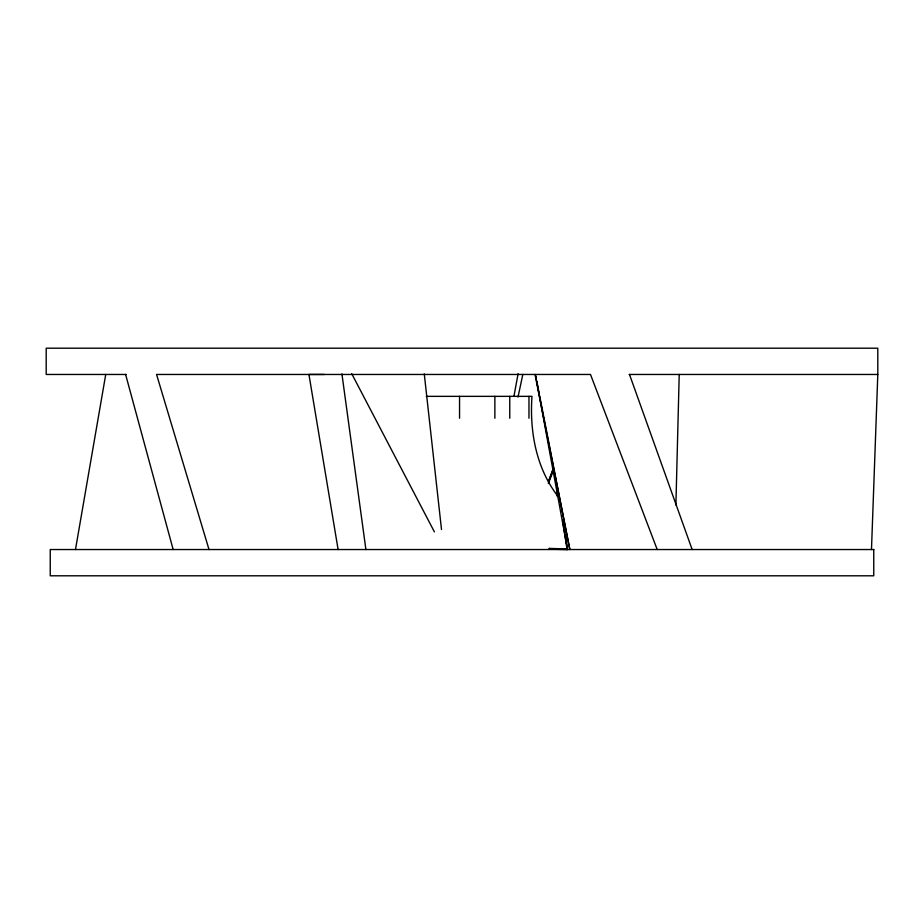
<?xml version="1.0" encoding="UTF-8"?>
<svg xmlns="http://www.w3.org/2000/svg" width="924" height="924" viewBox="0 0 924 924"><rect width="100%" height="100%" fill="white"/><g stroke="black" fill="none" stroke-linecap="round" stroke-linejoin="round"><path stroke-width="1.39" d="M675.894 505.047L679.221 374.463M871.482 549.537L877.8 374.463L877.8 348.198L46.2 348.198L46.2 374.463L126.322 374.463M557.184 496.327L557.611 490.575M75.479 549.537L105.74 374.463M513.917 396.408L518.098 373.723M518.018 397.054L522.811 374.463M566.943 549.537L567.163 548.937L548.937 548.417L552.991 549.26L567.532 549.537L565.373 535.354M548.44 482.201L552.956 470.085M548.648 480.85L552.691 470.085M548.348 483.552L553.545 470.085M629.209 374.463L877.8 374.463M426.276 396.35L531.981 396.35C529.51 431.577 536.186 468.711 558.5 496.997M324.278 374.463L308.939 374.463L338.115 549.537M351.732 373.712L434.396 531.878M657.207 549.537L590.494 374.463L156.56 374.463L209.009 549.537M629.487 374.463L692.157 549.537M125.606 374.463L173.158 549.537M534.996 374.463L569.842 549.537L539.604 395.645M535.712 375.872L536.267 378.701M536.832 381.52L539.05 392.816M535.701 375.872L567.532 549.537M564.506 529.683L564.934 532.524M562.624 520.039L566.689 547.02M341.915 373.908L365.904 549.537M424.266 373.908L441.51 529.544M528.967 396.35L528.967 418.237M509.759 396.35L509.759 418.237M494.871 396.35L494.871 418.237M459.551 396.35L459.551 418.237M873.758 549.537L50.242 549.537L50.242 575.802L873.758 575.802L873.758 549.537"/></g></svg>
